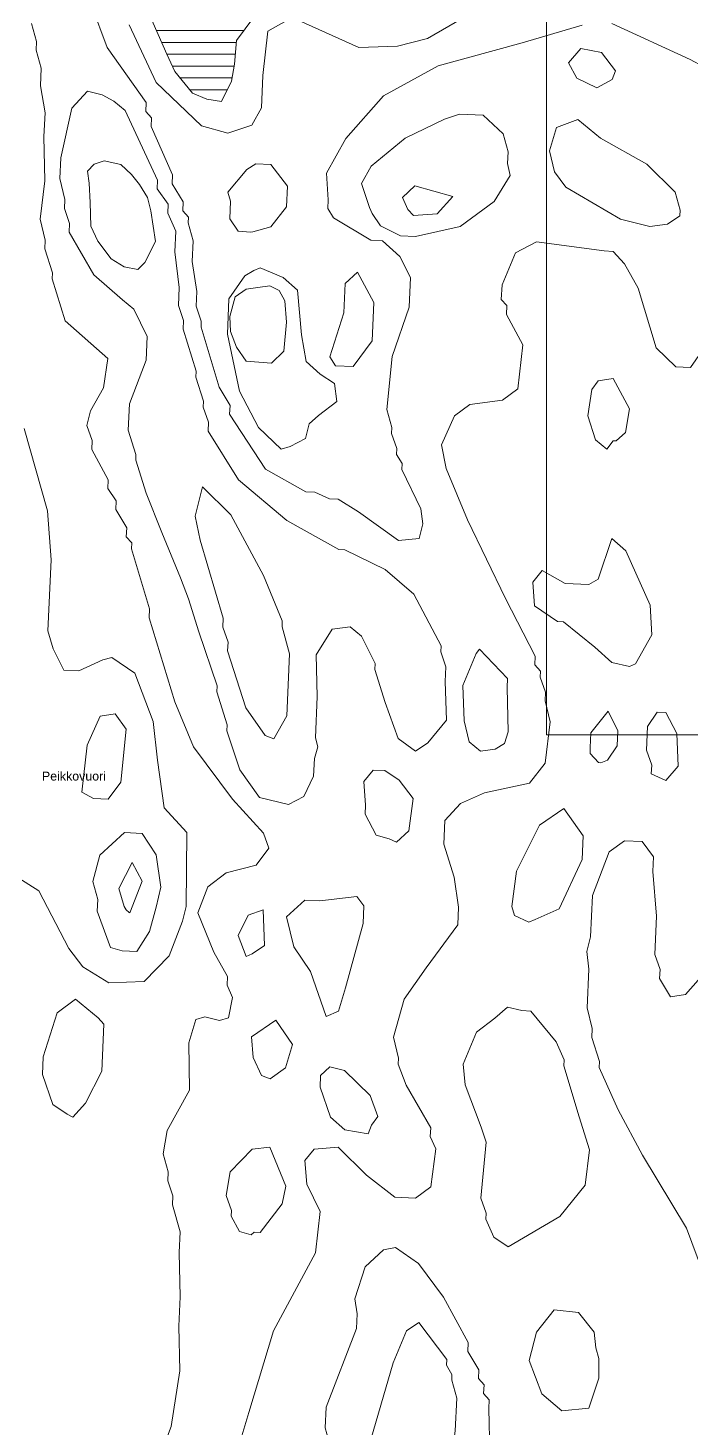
# Model space of a CAD drawing. Header units: millimetres. Extents: x 396621004 to 402046651, y 6785344214 to 6789799943.
# Drawn here: x 399931102 to 400155610, y 6787032820 to 6787506448 of the extents above; entities that cross this region are included whole.
import ezdxf
from ezdxf.xclip import XClip

# ---------------------------------------------------------------- set-up
doc = ezdxf.new("R2010")
doc.units = ezdxf.units.MM
doc.header["$MEASUREMENT"] = 0
doc.header["$XCLIPFRAME"] = 0
doc.layers.add('00 Tuodut piirustukset', color=7, linetype='Continuous')
for name, color, linetype, lineweight in [('02 Korkeuskayrat_Kynä_nro__2', 8, 'Continuous', 15), ('02 Nimistö_Kynä_nro__41', 7, 'Continuous', 35), ('02 Suot_Kynä_nro__101', 252, 'Continuous', 15), ('Scan 29 May 22 · 06·09·46_5_0_Kynä_nro__1', 7, 'Continuous', 13)]:
    doc.layers.add(name, color=color, linetype=linetype, lineweight=lineweight)
doc.layers.add('02 Maaston rajat_Kynä_nro__82', color=7, linetype='Continuous', lineweight=20, true_color=0xaaaaaa)
doc.layers.add('02 Suot_Kynä_nro__102', color=7, linetype='Continuous', lineweight=15, true_color=0xcccccc)
doc.styles.add('LUOTU_TYYLI_5', font='')
doc.styles.get('LUOTU_TYYLI_5').set_extended_font_data('Arial')
picture_1 = doc.add_image_def('image2.tif', size_in_pixel=(4800, 4607))

# ---------------------------------------------------------------- blocks, each defined once
blk = doc.blocks.new('Piirustus_1_5', base_point=(400309650.450983, 6787462327.16161))
at = {"layer": 'Scan 29 May 22 · 06·09·46_5_0_Kynä_nro__1', "color": 7, "lineweight": 13}
image = blk.add_image(picture_1, insert=(400106450.4509832, 6787267311.606054), size_in_units=(406400.0000000233, 390031.11111111107), dxfattribs=at)
image.set_boundary_path([(-0.5, -0.5), (4799.5, 4606.5)])

msp = doc.modelspace()

# ---------------------------------------------------------------- hatches: boundary and pattern name
at = {"layer": '02 Suot_Kynä_nro__102', "linetype": 'Continuous', "lineweight": 15, "true_color": 0xcccccc}
h = msp.add_hatch(dxfattribs=at)
h.set_pattern_fill('KAJO___suo', color=254, style=0, pattern_type=2)
h.set_pattern_definition([(0, (1245072124.559879, 6788065563.660879), (0, 4000), [])])
h.paths.add_polyline_path([(399965575.3086034, 6787532544.166059), (399967344.2502383, 6787522931.967003), (399969989.2391587, 6787515790.333157), (399978084.2530203, 6787497586.168452), (399980788.2066623, 6787491694.820645), (399986676.2552469, 6787484383.147899), (399991587.1741657, 6787482382.690239), (399996557.057806, 6787481622.516328), (399999909.623381, 6787488474.083814), (400000945.7177671, 6787494185.390432), (400001594.3296996, 6787502167.216495), (400007507.6488785, 6787510129.037979), (400011348.779286, 6787516700.541393), (400016301.815863, 6787520711.459002), (400024725.3474572, 6787525862.637475), (400024068.3119928, 6787526022.674087), (400020690.4758235, 6787526362.751889), (400016040.6863831, 6787527192.941819), (400011365.6263484, 6787527633.042503), (400008147.83728, 6787528043.136323), (400006918.0016674, 6787528133.156919), (400005907.1778755, 6787528993.353713), (400006454.7074295, 6787530023.589408), (400007507.6488785, 6787530643.73128), (400008661.6727074, 6787531633.957824), (400009217.6257924, 6787532744.211824), (400009066.0022234, 6787533844.463538), (400008535.3197327, 6787534884.701521), (400008619.5550488, 6787535964.948657), (400008543.7432647, 6787537055.198081), (400008627.9785807, 6787538045.424623), (400008088.8725582, 6787539095.664895), (400007634.0018528, 6787540215.921184), (400007490.8018156, 6787541306.170609), (400007280.2135253, 6787542556.456646), (400007591.8841946, 6787543616.699205), (400008594.2844546, 6787543616.699205), (400009840.9671302, 6787543666.710648), (400011053.95568, 6787544426.884558), (400011222.4263119, 6787545497.129404), (400011382.4734122, 6787547647.62139), (400011306.6616279, 6787548657.852509), (400010245.2966466, 6787548817.889121), (400009234.4728557, 6787548817.889121), (400008206.8020005, 6787548437.802165), (400007069.6252358, 6787547747.644273), (400005924.0249393, 6787546987.470363), (400004837.3893632, 6787546917.454345), (400003767.6008509, 6787547007.474939), (400002630.4240857, 6787547327.548164), (400001518.5179154, 6787547877.674022), (399999446.3291427, 6787548117.72894), (399998149.1052777, 6787548377.788436), (399996995.0814496, 6787549388.019554), (399996076.9165053, 6787550468.266689), (399995470.4222308, 6787551598.525269), (399994855.5044241, 6787552648.765539), (399994628.0690708, 6787553668.998946), (399994181.6218967, 6787555869.502372), (399993802.562975, 6787557989.987492), (399993297.1510792, 6787560340.525241), (399993145.5275106, 6787561360.758648), (399992766.4685894, 6787562471.01265), (399991780.9153923, 6787563711.296399), (399990938.5622332, 6787564781.541246), (399990264.679706, 6787566071.836435), (399990113.0561365, 6787567082.067555), (399991149.1505226, 6787567472.156799), (399992277.9037569, 6787568072.294097), (399993297.1510792, 6787568222.328422), (399995613.622268, 6787568202.323844), (399996624.4460593, 6787568272.339863), (399997694.2345717, 6787569122.534368), (399998005.9052401, 6787570172.774638), (399998797.7172107, 6787572433.291796), (399999816.964533, 6787574513.767762), (400000600.3529711, 6787576624.250592), (400001088.9178038, 6787578974.788342), (400001248.9649045, 6787580045.033191), (400001257.388436, 6787581045.262021), (400000642.4706292, 6787582175.520598), (399999572.6821169, 6787582335.557211), (399998528.1641994, 6787581805.435931), (399997441.5286242, 6787581735.419912), (399996413.857769, 6787582435.580094), (399995807.3634945, 6787583565.838672), (399995268.2574724, 6787584606.076654), (399994249.0101496, 6787585386.255142), (399993255.033421, 6787585466.273449), (399992202.0919726, 6787584846.131574), (399992117.856656, 6787583775.886726), (399992496.9155781, 6787582735.648744), (399992951.7862841, 6787581625.394742), (399992867.5509684, 6787580545.147606), (399992539.0332361, 6787579334.870722), (399991519.7859129, 6787579104.81809), (399990399.4562106, 6787578654.715117), (399989262.2794455, 6787577974.559511), (399988099.8320856, 6787576904.314665), (399987080.5847633, 6787576754.28034), (399985934.9844663, 6787576914.316953), (399984932.5842068, 6787577924.548072), (399984477.7135009, 6787578964.786055), (399983340.5367353, 6787581215.30092), (399982371.8306019, 6787583685.866131), (399981916.9598955, 6787584806.122421), (399981470.5127209, 6787585996.394729), (399980720.818409, 6787588296.921038), (399980434.4183348, 6787590557.438192), (399980072.2064769, 6787591827.728806), (399980013.241755, 6787592987.994249), (399980114.3241349, 6787595298.522846), (399980316.4888926, 6787597909.120092), (399980417.5712725, 6787599219.41986), (399980594.4654357, 6787600439.699032), (399981462.0891895, 6787602690.2139), (399982144.3952491, 6787605420.838605), (399982607.6894861, 6787606461.076588), (399983231.0308248, 6787607501.314571), (399984300.8193371, 6787608341.506788), (399984966.2783329, 6787609911.866052), (399988815.832271, 6787610692.044539), (399992016.7742774, 6787612142.376343), (399993044.4451312, 6787612452.447279), (399994274.2807443, 6787613282.637208), (399995057.669183, 6787614372.886633), (399995141.9044987, 6787615453.133769), (399995217.716283, 6787616453.362598), (399996001.1047211, 6787617623.630328), (399997011.928512, 6787618703.877466), (399998165.952341, 6787619544.069684), (399999100.9643481, 6787620624.316819), (399999261.011448, 6787621694.561667), (399999345.2467637, 6787622844.824822), (399999522.1409273, 6787625005.319095), (399999218.8937904, 6787626105.570807), (399998755.599552, 6787627145.80879), (399996683.4107803, 6787629236.287045), (399995992.6811897, 6787630296.529605), (399995074.5162454, 6787631456.795048), (399992901.2450945, 6787633247.204653), (399991890.4213028, 6787634177.417465), (399991283.9270288, 6787635307.676042), (399990062.5149471, 6787637488.174891), (399988933.7617137, 6787639818.708065), (399988251.4556541, 6787641028.984948), (399987796.5849487, 6787642069.222931), (399986718.3729044, 6787643079.454051), (399985791.7844292, 6787644159.701187), (399985033.6665853, 6787645299.962053), (399984048.1133891, 6787647540.474632), (399983441.6191148, 6787648590.714904), (399982910.9366236, 6787649710.971193), (399982220.2070334, 6787650771.213753), (399980619.73603, 6787654071.968891), (399980333.3359563, 6787655322.25493), (399979499.4063282, 6787656552.536389), (399978294.8413107, 6787657882.840734), (399977191.3586718, 6787658663.019221), (399976509.0526125, 6787659803.280087), (399976205.8054746, 6787660823.513494), (399976129.9936904, 6787661833.74461), (399976450.0878912, 6787662974.005478), (399977081.8527604, 6787664084.259479), (399978176.9118683, 6787664304.309821), (399979255.1239121, 6787664224.291515), (399980249.1006397, 6787664144.273209), (399981276.7714944, 6787664444.341858), (399982397.1011962, 6787664904.44712), (399982708.7718661, 6787665954.687391), (399982793.0071813, 6787666954.916221), (399982489.7600442, 6787668065.170221), (399982489.7600442, 6787670075.63017), (399974984.3933944, 6787680588.035172), (399977275.5939875, 6787692640.792571), (399979979.5476289, 6787697021.794847), (399987131.1259528, 6787700202.522526), (399996262.2342005, 6787702783.112907), (400004871.0834894, 6787704893.595738), (400021195.887719, 6787708314.378337), (400028844.4544065, 6787704703.55226), (400036897.3506105, 6787700542.600328), (400044613.3055508, 6787694641.250232), (400048892.4596, 6787690170.227363), (400052548.2723124, 6787683218.636993), (400057930.909001, 6787675686.913905), (400061797.3100023, 6787667975.149628), (400063911.6164327, 6787661873.753765), (400044967.0938772, 6787656252.467741), (400044882.8585615, 6787654672.10619), (400045026.0585991, 6787653501.838458), (400045085.0233201, 6787651331.341898), (400045068.1762567, 6787650101.060435), (400044882.8585615, 6787647720.515821), (400044798.623246, 6787646640.268685), (400044621.7290822, 6787645419.989511), (400044208.9760343, 6787643059.449474), (400043888.8818336, 6787641929.190897), (400043080.2228006, 6787639518.639416), (400042920.1757002, 6787638448.394568), (400042819.0933207, 6787637218.113108), (400043273.9640276, 6787636097.856818), (400043425.5875962, 6787635007.607393), (400043248.6934325, 6787633787.328221), (400042389.49321, 6787632697.078796), (400041252.3164444, 6787631936.904885), (400039188.5512044, 6787631246.746993), (400038118.7626917, 6787630476.570794), (400037655.4684539, 6787629436.332811), (400037411.1860378, 6787628296.071945), (400037234.2918745, 6787626065.561655), (400037141.6330265, 6787624835.280193), (400036973.1623951, 6787622684.788209), (400036880.5035472, 6787621534.525055), (400037107.9388999, 6787620514.291647), (400037798.6684909, 6787619454.049088), (400038834.7628776, 6787618833.907214), (400039862.4337318, 6787618203.763051), (400041041.728155, 6787617423.584564), (400042128.3637305, 6787616483.369464), (400043038.1051425, 6787615333.10631), (400043265.5404958, 6787614312.872903), (400043501.3993803, 6787613282.637208), (400043787.7994546, 6787612032.351171), (400044091.046592, 6787611002.115477), (400044301.6348814, 6787607741.369489), (400044436.4113871, 6787605490.854624), (400044478.5290451, 6787603090.305431), (400044773.3526506, 6787601980.051431), (400045160.8351042, 6787600949.815736), (400046971.8943967, 6787598409.234508), (400047730.0122405, 6787597268.973641), (400049018.8125746, 6787594998.454198), (400049633.7303805, 6787593948.213926), (400049852.7422019, 6787592847.962214), (400049911.7069237, 6787591607.678464), (400050139.1422765, 6787590587.445058), (400051141.5425364, 6787589507.197922), (400052236.601643, 6787588727.019433), (400053272.6960292, 6787588106.87756), (400055504.9319023, 6787586076.413035), (400056574.7204142, 6787584906.145304), (400057257.0264738, 6787583775.886726), (400057644.5089264, 6787582735.648744), (400058175.1914176, 6787581615.392453), (400058857.4974762, 6787580555.149894), (400060862.2979957, 6787578464.671639), (400061780.4629395, 6787577394.426791), (400063018.7220837, 6787576364.191097), (400064130.6282541, 6787575814.06524), (400066506.0641633, 6787574543.774626), (400067668.5115236, 6787573603.559526), (400068755.1470997, 6787572753.365021), (400070970.5359081, 6787571343.042371), (400072309.8774322, 6787570692.893631), (400074609.5015576, 6787569512.623611), (400075780.3724484, 6787568642.42453), (400076799.6197717, 6787567872.248331), (400078071.5730425, 6787567302.117898), (400079351.9498442, 6787566892.024077), (400080472.279547, 6787566421.916528), (400081617.8798436, 6787565251.648796), (400081921.126981, 6787564221.4131), (400081996.9387653, 6787563211.181983), (400081887.4328549, 6787559820.40625), (400081786.3504754, 6787558510.106483), (400081533.6445274, 6787557299.829599), (400081440.9856803, 6787554139.106496), (400081407.2915536, 6787550738.328474), (400081230.39739, 6787547507.589354), (400081457.8327432, 6787546487.355947), (400081828.468133, 6787545297.08364), (400082510.7741926, 6787544086.806756), (400083942.7745633, 6787541656.250699), (400084692.4688753, 6787540435.971527), (400085383.1984664, 6787539375.728968), (400086461.4105096, 6787538285.479543), (400087615.4343381, 6787537275.248424), (400088154.5403607, 6787536225.008153), (400088373.552182, 6787535044.738133), (400088365.1286501, 6787533964.490997), (400087960.7991341, 6787532834.232419), (400087025.7871265, 6787530673.738147), (400086554.0693576, 6787529623.497875), (400085610.6338186, 6787528463.232433), (400084540.8453064, 6787527623.040215), (400082283.3388394, 6787525402.532213), (400082064.3270181, 6787525232.493312), (400089670.7760475, 6787525772.61688), (400094750.1655991, 6787527272.960125), (400101320.5202425, 6787528443.227856), (400108640.5691972, 6787529573.486434), (400115598.4062941, 6787533484.381159), (400124577.8909738, 6787537785.365128), (400131754.7398915, 6787541186.143149), (400133995.399296, 6787545827.20492), (400131266.1750588, 6787551228.440601), (400127366.0799314, 6787553428.944027), (400120703.0664401, 6787555269.365074), (400114966.6414249, 6787555809.488643), (400107393.8865217, 6787559450.321583), (400102314.4969705, 6787562961.124776), (400098330.1665258, 6787568422.374187), (400094809.1303196, 6787573113.447399), (400090159.3408802, 6787580115.049208), (400084128.0922585, 6787584676.092672), (400078240.0436739, 6787586976.618981), (400071669.6890306, 6787590817.497689), (400064391.7577335, 6787595438.554883), (400057695.0501164, 6787601539.950745), (400054072.9315311, 6787609241.712734), (400052405.0722753, 6787620844.367162), (400053003.1430188, 6787637598.200063), (400053146.3430558, 6787645359.975782), (400061367.7098917, 6787654462.058135), (400066573.4524165, 6787658462.973454), (400073632.371892, 6787659353.177114), (400082814.0213301, 6787667665.07869), (400081280.9385794, 6787677007.215961), (400078737.0320383, 6787686159.309754), (400078863.3850121, 6787693661.025979), (400079394.0675029, 6787699152.282255), (400081457.8327432, 6787705303.689559), (400085568.5161611, 6787712365.305099), (400089055.8582407, 6787721957.499578), (400094716.4714725, 6787729939.32564), (400097016.0955975, 6787735840.675735), (400096578.0719548, 6787746883.202018), (400092290.4943728, 6787751354.224886), (400086309.7869416, 6787751914.353032), (400078408.5143062, 6787754064.845016), (400070187.14747, 6787755465.165379), (400050391.8482244, 6787744732.710033), (400040174.1044002, 6787738581.30273), (400001653.2944211, 6787724288.03275), (400000010.7057595, 6787723767.913759), (399992185.2449088, 6787727348.73297), (399985715.9726449, 6787728178.922898), (399977848.3941362, 6787731079.586506), (399970789.4746598, 6787734950.472077), (399965347.8732502, 6787741231.909129), (399959341.8952239, 6787746303.069297), (399954313.0468616, 6787750814.101319), (399943219.2557522, 6787749363.769516), (399942216.8554927, 6787739401.490371), (399941964.1495447, 6787734400.346221), (399945897.9387994, 6787727938.867979), (399950252.9046338, 6787719947.039629), (399954144.5762303, 6787712745.392053), (399955298.6000588, 6787705913.829145), (399957884.6242579, 6787697521.909263), (399961397.2369323, 6787687819.689612), (399963376.7668575, 6787677457.318934), (399967226.3207954, 6787664484.35101), (399968439.3093449, 6787658663.019221), (399970343.0274853, 6787646790.30301), (399971101.1453291, 6787636978.058188), (399973164.9105691, 6787628356.085674), (399973670.3224649, 6787618563.84543), (399973838.7930973, 6787613672.726452), (399973923.0284134, 6787606591.106337), (399973981.9931344, 6787595518.573189), (399973981.9931344, 6787589267.143003), (399973333.3812019, 6787581345.330669), (399972440.4868528, 6787574293.717419), (399969525.9449204, 6787566481.930258), (399966266.0381936, 6787557259.820445), (399964623.449533, 6787552508.733503), (399964716.108381, 6787548527.822761), (399965095.1673027, 6787537825.374281)])

# ---------------------------------------------------------------- linework, layer by layer
at = {"layer": '02 Korkeuskayrat_Kynä_nro__2', "color": 8, "linetype": 'Continuous', "lineweight": 15, "flags": 128}
for points in [[(400118437.1364412, 6787507458.427005), (400098136.4252998, 6787501387.038007), (400069749.1238278, 6787493675.273729), (400051267.8955097, 6787483512.948817), (400038590.4804605, 6787469079.646801), (400032045.3964125, 6787457366.967204), (400032626.6200926, 6787448324.898581), (400032491.843587, 6787445334.214379), (400034353.4440689, 6787442243.507296), (400047022.4355867, 6787434651.770475), (400051015.1895617, 6787434471.729286), (400056776.8851726, 6787429200.523354), (400060457.9684793, 6787422018.880355), (400059994.6742419, 6787412036.596632), (400054224.5550996, 6787395282.763731), (400052396.6487439, 6787377338.658524), (400054115.0491892, 6787371257.267238), (400054022.3903416, 6787369256.809578), (400055791.3319759, 6787364175.647121), (400055707.0966603, 6787362175.189461), (400057560.2736112, 6787359084.482377), (400057476.038295, 6787357084.024717), (400063869.4987751, 6787343780.981279), (400064636.0401499, 6787338739.827977), (400063414.6280687, 6787333788.695269), (400056372.5556561, 6787333108.539663), (400042802.2462584, 6787342740.743297), (400035987.6091981, 6787347061.731842), (400032988.8319505, 6787347201.763878), (400028086.3365626, 6787349422.271881), (400025087.5593151, 6787349562.303917), (400011424.5910703, 6787357194.049889), (399999261.011448, 6787375778.301549), (399999404.2114855, 6787378778.988038), (399995681.0105208, 6787384950.399919), (399989607.6442416, 6787405255.045166), (399989700.3030887, 6787407255.502824), (399987931.3614542, 6787412336.665281), (399988158.7968071, 6787417337.809431), (399986617.290525, 6787427420.116035), (399986937.3847263, 6787434411.715557), (399985218.9842805, 6787440493.106843), (399985311.6431285, 6787442493.564503), (399983399.5014561, 6787444584.042757), (399983542.7014933, 6787447584.729247), (399979819.5005289, 6787453756.141128), (399979954.2770346, 6787456756.827618), (399972701.6163322, 6787473110.568986), (399972836.3928378, 6787476101.253188), (399970932.6746969, 6787478191.731442), (399971067.451203, 6787481192.417932), (399957909.8948522, 6787499816.678744), (399952552.5287592, 6787514079.941859)], [(400080564.9383941, 6787511199.282828), (400066169.1229001, 6787502857.374388), (400056044.0379239, 6787500316.793159), (400043004.4110159, 6787499906.69934), (400020446.1934071, 6787509958.99908), (400012224.8265717, 6787505327.939597), (400010531.6967212, 6787490394.523167), (400010026.2848253, 6787479402.008327), (400006757.9545665, 6787473540.667382), (399998629.2465788, 6787470910.06556), (399989725.5736839, 6787473320.617041), (399974386.3226503, 6787488043.985416), (399965263.6379341, 6787507488.43387)], [(399932251.8176168, 6787507998.550573), (399933978.6415941, 6787501917.159286), (399933835.4415566, 6787498916.472796), (399935562.2655337, 6787492835.081511), (399935284.2889905, 6787486833.708532), (399936867.9129306, 6787477751.630756), (399936505.7010719, 6787469759.802406), (399936817.3717412, 6787454736.36538), (399935216.9007378, 6787441793.404322), (399936893.1835254, 6787434701.781918), (399936758.4070202, 6787431711.097717), (399939386.5488775, 6787423579.237329), (399939293.8900294, 6787421578.77967), (399943648.8558638, 6787407365.527996), (399958086.7890164, 6787394692.628722), (399956629.5180504, 6787384740.351865), (399952266.1286846, 6787376938.566991), (399951036.2930719, 6787371987.434283), (399952805.2347068, 6787366896.269539), (399952670.4582015, 6787363905.585338), (399958204.7184582, 6787353633.235255), (399958061.5184212, 6787350642.551053), (399960874.9779735, 6787346501.603697), (399960740.2014679, 6787343510.919495), (399964463.402433, 6787337329.505327), (399964320.202396, 6787334328.818838), (399966232.3440679, 6787332248.342872), (399966139.6852199, 6787330247.885211), (399972213.0514996, 6787309943.239964), (399972078.2749934, 6787306942.553475), (399980779.7831309, 6787278516.050129), (399987089.0082947, 6787263212.549031), (400000297.1058341, 6787245578.51476), (400010775.9791373, 6787234085.885505), (400012544.9207716, 6787229004.723049), (400008274.1902534, 6787223193.393548), (399998149.1052777, 6787220652.81232), (399991924.1154294, 6787215931.732243), (399988512.5851336, 6787207079.707098), (399993912.0688859, 6787193816.672812), (399998536.5877312, 6787185594.791831), (399998401.8112255, 6787182604.10763), (400000212.8705184, 6787178513.171716), (399998898.7995892, 6787171561.581347), (399995849.4811522, 6787170701.384554), (399990904.8681071, 6787171931.666016), (399987863.9732015, 6787171071.469221), (399985496.9608237, 6787163169.661465), (399985758.0903031, 6787147135.993322), (399978126.3706784, 6787133472.867505), (399976761.7585601, 6787125531.050596), (399978480.1590059, 6787119439.657022), (399978345.3824997, 6787116448.97282), (399980114.3241349, 6787111357.808076), (399979979.5476289, 6787108357.121587), (399982557.1482971, 6787099235.034657), (399982237.0540963, 6787092243.435137), (399982548.7247652, 6787077209.995824), (399982093.8540592, 6787067217.709813), (399982405.5247285, 6787052184.270499), (399979533.1004543, 6787033299.950191), (399976121.570159, 6787024437.922758)], [(400173510.1860033, 6787485913.498008), (400154944.7223705, 6787495775.754272), (400128477.9861017, 6787507998.550573)], [(400160529.5238167, 6787399403.706511), (400155163.7341913, 6787391641.93079), (400150168.5799563, 6787391871.983421), (400143455.0252759, 6787398193.429626), (400137381.6589967, 6787418488.072585), (400132748.7166196, 6787426709.953567), (400128941.2803386, 6787430890.910074), (400125942.5030917, 6787431030.942112), (400103055.7677506, 6787434081.640043), (400095878.9188324, 6787430410.800238), (400091380.7529614, 6787419598.326587), (400091144.8940762, 6787414607.184726), (400093057.0357486, 6787412516.70647), (400092913.8357111, 6787409516.019981), (400098456.5195001, 6787399253.672186), (400096763.38965, 6787384320.255756), (400091591.3412508, 6787380549.393066), (400080505.9736732, 6787379059.052111), (400075325.501743, 6787375288.189422), (400070869.4535296, 6787365485.946889), (400072503.6186588, 6787357394.095655), (400079714.1617031, 6787340050.127745), (400092509.5061946, 6787313434.038581), (400102626.1676394, 6787293939.578687), (400102491.3911333, 6787290948.894485), (400104395.1092741, 6787288858.41623), (400104302.4504261, 6787286857.95857), (400106071.3920614, 6787281776.796114), (400105936.6155553, 6787278776.109625), (400107612.8983425, 6787271694.48951), (400105970.3096819, 6787257751.299621), (400100655.0612466, 6787250989.75273), (400085484.2808454, 6787247678.995303), (400077313.4551986, 6787244048.164649), (400072040.3244209, 6787238286.846591), (400071669.6890306, 6787230295.018239), (400075165.4546427, 6787219122.46221), (400076706.9609237, 6787209040.155604), (400076428.9843819, 6787203038.782625), (400065747.9463203, 6787188515.460015), (400058251.0032018, 6787177853.020688), (400054662.5787427, 6787165000.080224), (400056338.8615299, 6787157918.460108), (400056246.2026819, 6787155918.002449), (400058916.4621972, 6787148786.370891), (400067272.6055391, 6787134383.075741), (400067129.405502, 6787131392.391539), (400068948.8883263, 6787127301.455625), (400067348.4173234, 6787114358.494564), (400062167.9453926, 6787110597.634165), (400055176.41417, 6787110917.707391), (400045506.1998998, 6787118369.412174), (400035928.6444771, 6787127811.572328), (400027892.5953366, 6787127181.428164), (400024716.9239253, 6787123320.544882), (400025348.6887945, 6787115288.707378), (400029931.0899822, 6787106066.597566), (400028288.5013216, 6787092123.407678), (400014061.1564585, 6787065747.373432), (400005780.8249022, 6787038101.048574), (400003413.812524, 6787030199.240818)], [(399929808.9934548, 6787370977.203165), (399937684.9954954, 6787343110.827965), (399938881.1369815, 6787326577.045404), (399937836.619064, 6787302511.539759), (399939555.0195088, 6787296430.148473), (399943227.6792841, 6787289248.505474), (399948231.257051, 6787289018.452844), (399956402.0826977, 6787292649.283494), (399959442.9776028, 6787293509.480289), (399967209.4737326, 6787288148.253761), (399973468.157707, 6787271844.523832), (399974866.4639515, 6787258761.530739), (399977132.3939499, 6787242637.842), (399984755.6900431, 6787234285.931272), (399984612.4900055, 6787209260.205947), (399983382.6543933, 6787204309.073238), (399978833.9473324, 6787192506.373046), (399970427.2628019, 6787183884.400531), (399958398.4596848, 6787183434.297559), (399949629.563296, 6787188845.535528), (399944912.3856032, 6787195066.958851), (399934795.7241589, 6787214551.416457), (399927989.51063, 6787218872.405003)], [(400160925.4298022, 6787081030.869954), (400153807.5456053, 6787100375.295523), (400138923.1652783, 6787125090.94991), (400130617.5631263, 6787140484.471602), (400124266.2203044, 6787154797.746159), (400124358.8791519, 6787156788.20153), (400121730.7372948, 6787164920.061917), (400121865.5138004, 6787167920.748406), (400120189.2310127, 6787175002.368523), (400120787.3017561, 6787187995.341023), (400120062.8780385, 6787194026.720867), (400121292.7136517, 6787198977.853576), (400121932.9020532, 6787212971.054906), (400127618.7858789, 6787227724.430146), (400132799.257809, 6787231485.290547), (400138788.3887731, 6787231215.228762), (400142553.707395, 6787226034.043425), (400142326.2720418, 6787221042.901563), (400143640.3429711, 6787205959.450807), (400143042.272228, 6787192976.480597), (400144811.2138624, 6787187885.315852), (400144676.4373572, 6787184894.63165), (400148391.21479, 6787178713.217482), (400153436.910215, 6787179483.393681), (400157657.0995438, 6787184294.494353)], [(400033300.50262, 6787026818.467373), (400031573.6786427, 6787032909.860947), (400031893.772844, 6787039901.460468), (400042128.3637305, 6787066457.535902), (400042355.7990838, 6787071458.680051), (400041580.8341767, 6787076499.833354), (400045085.0233201, 6787087352.316158), (400051352.1308264, 6787093073.625066), (400055395.4259914, 6787093883.810417), (400063161.9221212, 6787088522.583889), (400071644.4184363, 6787077119.975228), (400079950.0205883, 6787061726.453537), (400079815.2440826, 6787058725.767047), (400083530.021515, 6787052544.352879), (400083395.2450098, 6787049553.668676), (400085298.9631503, 6787047463.190422), (400085164.1866446, 6787044462.503932), (400087067.9047846, 6787042372.025678), (400086933.1282794, 6787039381.341476), (400087244.7989483, 6787024347.902164)]]:
    msp.add_lwpolyline(points, dxfattribs=at)
for points in [[(400129741.5158406, 6787491924.873276), (400128604.3390751, 6787488974.198227), (400123465.9848034, 6787486203.564368), (400116617.6536169, 6787489524.324084), (400113846.3117222, 6787494655.497982), (400118074.9245824, 6787499466.598654), (400125015.9146163, 6787498146.296598)], [(400062108.9806718, 6787261762.217228), (400056296.7438718, 6787266033.194332), (400051849.1191903, 6787278255.990633), (400048361.7771102, 6787289428.546663), (400048454.4359573, 6787291429.004323), (400043872.0347706, 6787300651.114135), (400040005.6337688, 6787303831.841814), (400033965.9616158, 6787303101.674767), (400028558.0543324, 6787294339.670218), (400028920.2661912, 6787280306.459735), (400028280.0777897, 6787266323.260693), (400029139.2780125, 6787263282.565049), (400027951.5600579, 6787259331.661172), (400027682.0070462, 6787253340.290481), (400024363.1355988, 6787246478.720708), (400019224.7813258, 6787243708.086849), (400009327.1317028, 6787246168.64977), (400002748.3535277, 6787255480.780176), (399998351.2700361, 6787268693.80302), (399998443.9288837, 6787270694.260679), (399994948.1632721, 6787281866.81671), (399995040.8221192, 6787283867.274367), (399988874.7969929, 6787302171.461956), (399985387.4549128, 6787313344.017985), (399982708.7718661, 6787320475.649544), (399976399.5467017, 6787335779.150641), (399971008.4864812, 6787349042.184925), (399967512.7208697, 6787360214.740954), (399967605.3797176, 6787362215.198615), (399964977.2378604, 6787370347.059002), (399965389.9909083, 6787379339.116181), (399971075.8747339, 6787394092.491425), (399971438.0865928, 6787402084.319775), (399966855.6854051, 6787411306.429587), (399962997.7079352, 6787414487.157266), (399953378.0348555, 6787422939.090878), (399945030.3150455, 6787437332.38374), (399945165.0915512, 6787440333.07023), (399943396.1499163, 6787445424.234975), (399943530.9264215, 6787448414.919176), (399941854.6436343, 6787455496.539291), (399942174.737835, 6787462498.141101), (399945956.9035207, 6787479341.994596), (399951221.610767, 6787485103.312655), (399956174.647344, 6787483873.031196), (399960074.7424725, 6787481692.532345), (399963932.7199425, 6787478511.804667), (399974866.4639515, 6787454986.422588), (399974731.6874464, 6787451985.736097), (399978497.0060682, 6787446814.553048), (399978362.2295635, 6787443813.866558), (399981083.0302683, 6787437682.463831), (399980762.9360671, 6787430690.86431), (399982211.7835015, 6787418608.100045), (399981933.8069593, 6787412616.729354), (399983702.748594, 6787407525.56461), (399983567.9720885, 6787404534.880407), (399987914.5143905, 6787390311.626447), (399987830.2790753, 6787388321.171076), (399990458.4209325, 6787380189.310688), (399990365.7620845, 6787378188.853028), (399992134.7037197, 6787373097.688283), (399991991.5036823, 6787370107.004084), (400002251.365164, 6787353613.230678), (400018635.1341141, 6787339850.081978), (400036206.6210194, 6787330027.834868), (400038202.9980079, 6787329937.814275), (400051916.5074432, 6787323306.297132), (400061536.180523, 6787314854.36352), (400070751.5240873, 6787297410.372726), (400070658.8652393, 6787295409.915066), (400072427.8068745, 6787290328.75261), (400072200.3715217, 6787285327.60846), (400072596.2775059, 6787272294.626807), (400066236.511153, 6787264582.862529)], [(400046525.4472221, 6787445684.29447), (400047435.188635, 6787443643.827657), (400050248.6481874, 6787439512.88259), (400057096.9793729, 6787436192.122874), (400062092.133608, 6787435962.070244), (400077262.9140091, 6787439272.827669), (400088668.375788, 6787447754.768147), (400094076.2830709, 6787456516.772698), (400093259.2005061, 6787460557.697171), (400093444.5182012, 6787464558.612491), (400091717.694225, 6787470640.003776), (400085004.1395446, 6787476961.449982), (400077010.2080612, 6787477321.53236), (400071922.3949785, 6787475561.129619), (400058613.2150598, 6787469159.665109), (400047165.6356237, 6787459677.4958), (400043897.3053654, 6787453816.154858)], [(400151609.0038588, 6787444864.10683), (400149882.1798822, 6787450955.500404), (400140304.62446, 6787460407.662847), (400124687.3968842, 6787469129.658243), (400116971.4419444, 6787475491.113601), (400109836.7106833, 6787472810.500338), (400107478.1218379, 6787464918.694869), (400109154.4046251, 6787457827.072464), (400112919.7232469, 6787452655.889415), (400131443.0692226, 6787441793.404322), (400141340.7188461, 6787439332.841399), (400147380.3909987, 6787440053.006158), (400151516.3450112, 6787442873.651459)], [(399952097.6580523, 6787447444.697211), (399951752.2932572, 6787453966.189182), (399951171.0695776, 6787457997.111365), (399953521.2348925, 6787460397.660558), (399956823.259277, 6787461517.916847), (399962525.9901664, 6787460267.630811), (399966131.2616888, 6787456866.852789), (399968742.5564823, 6787453506.08392), (399971556.0160347, 6787449125.081645), (399972617.381016, 6787444584.042757), (399974175.7343609, 6787434251.678945), (399970629.4275594, 6787427150.054253), (399968270.8387135, 6787424739.502772), (399963562.0845526, 6787425689.72016), (399959173.4245915, 6787428380.335713), (399954675.2587205, 6787434321.694963), (399952384.0581264, 6787439422.861995)], [(400006446.2838981, 6787437402.399758), (400002108.165127, 6787437712.470695), (399999294.7055746, 6787441853.418052), (399999572.6821169, 6787447844.788743), (399998705.0583626, 6787450885.484385), (400005073.2482483, 6787458607.250953), (400008156.2608114, 6787460467.676576), (400013151.415047, 6787460237.623945), (400018828.8753412, 6787452965.960352), (400018508.7811409, 6787445974.36083), (400013193.5327051, 6787439212.813939), (400007103.3193625, 6787437492.420354)], [(400057678.2030531, 6787449145.086222), (400061873.1217866, 6787452995.967216), (400074727.431, 6787449395.14343), (400069454.3002218, 6787443633.825369), (400061418.2510811, 6787443003.681206), (400059514.5329406, 6787445094.15946)], [(400009554.5670564, 6787425359.644647), (400017405.2985015, 6787421998.875778), (400022215.1350423, 6787417767.907827), (400023529.2059702, 6787402694.459361), (400025112.8299099, 6787393612.381585), (400029922.6664507, 6787389391.415923), (400034783.0441806, 6787386160.676802), (400035507.4678974, 6787380119.29467), (400029282.4780496, 6787375398.214593), (400026148.9242965, 6787372537.56014), (400024919.0886837, 6787367596.42972), (400019780.7344112, 6787364825.795861), (400016739.8395057, 6787363965.599067), (400009074.4257553, 6787371327.283256), (400002630.4240857, 6787383630.097863), (399998502.893605, 6787402844.493686), (399999058.8466899, 6787414827.235066), (400004416.2127835, 6787422599.013076), (400007507.6488785, 6787424459.4387)], [(400042515.8461833, 6787423849.299114), (400048050.1064414, 6787413586.951319), (400047460.4592297, 6787400593.978818), (400041050.1516864, 6787391881.985708), (400035052.597191, 6787392152.047494), (400033199.4202405, 6787395242.754579), (400037882.9038066, 6787410046.141261), (400038337.774513, 6787420038.427272)], [(400129000.2450606, 6787366816.251233), (400130002.6453201, 6787366766.239791), (400133136.1990732, 6787369626.894244), (400134500.8111911, 6787377578.713442), (400128966.5509338, 6787387841.061237), (400123920.8555089, 6787387070.885037), (400121789.7020161, 6787384170.221432), (400120374.5487078, 6787375218.173404), (400123002.6905651, 6787367096.315306), (400126860.668035, 6787363915.587626)], [(400014246.4741536, 6787265963.178314), (400011289.8145641, 6787267103.439179), (400004711.0363895, 6787276415.569587), (399998595.5524516, 6787295719.986004), (399998730.3289578, 6787298710.670204), (399996961.3873225, 6787303801.834949), (399997096.1638286, 6787306802.521439), (399989295.9735721, 6787333188.557971), (399987670.231975, 6787341270.406918), (399990121.4796689, 6787351172.672333), (399999699.035091, 6787341720.50989), (400010775.9791373, 6787321185.812013), (400017076.7807692, 6787305882.310915), (400016984.1219221, 6787303881.853255), (400019570.1461217, 6787294749.764038), (400018609.8635199, 6787273774.965475)], [(400134500.8111911, 6787290478.786935), (400128553.797886, 6787291749.077549), (400122792.1022756, 6787297020.283483), (400112170.028935, 6787305522.228536), (400110173.6519474, 6787305612.249131), (400102407.1558181, 6787310973.475657), (400101775.3909484, 6787319015.315452), (400104959.485891, 6787322866.196446), (400112768.0996784, 6787318505.198749), (400120753.60763, 6787318135.114081), (400123845.0437251, 6787319995.539705), (400128486.4096327, 6787333798.697556), (400133296.2461735, 6787329577.731895), (400141458.6482884, 6787311183.523713), (400141997.7543095, 6787301151.22855), (400136547.729369, 6787291388.995171)], [(400089089.5523678, 6787262492.384274), (400084128.0922585, 6787261752.21494), (400080270.1147881, 6787264932.942619), (400078593.8320013, 6787272024.565023), (400078147.3848268, 6787284057.317847), (400082645.5506978, 6787294859.78921), (400083715.3392102, 6787296310.121013), (400093267.6240385, 6787286367.846444), (400093132.8475329, 6787283367.159954), (400093444.5182012, 6787268333.720641), (400092256.8002466, 6787264382.816762)], [(399953243.2583493, 6787245738.551373), (399949343.1632214, 6787247919.05022), (399951078.41073, 6787263862.697771), (399955534.4589429, 6787273664.940304), (399960571.7308365, 6787274435.116503), (399964337.0494589, 6787269263.933453), (399962517.5666345, 6787251319.828243), (399958238.4125849, 6787245508.498742)], [(400124763.2086689, 6787257891.331656), (400123996.6672931, 6787257921.338521), (400121141.0900826, 6787261062.057047), (400121233.7489307, 6787263052.512419), (400121461.184284, 6787268053.656569), (400127298.691678, 6787275295.313296), (400130499.6336836, 6787268633.789289), (400130272.1983309, 6787263642.647429), (400127037.5621986, 6787258781.535315)], [(400146748.6261295, 6787251869.954101), (400150968.8154573, 6787256681.054772), (400150480.2506251, 6787267723.581055), (400146807.5908499, 6787274895.221765), (400143808.8136024, 6787275035.253801), (400140582.6010017, 6787270174.141688), (400140211.9656119, 6787262182.313336), (400141980.9072472, 6787257101.150881), (400141846.130741, 6787254100.464391)], [(400053239.0019029, 6787232145.441575), (400048782.9536896, 6787233345.71617), (400045110.2939143, 6787240527.35917), (400045253.4939514, 6787243518.04337), (400044613.3055508, 6787251559.883162), (400047797.4004934, 6787255410.764158), (400051798.5780009, 6787255230.722969), (400056650.5321983, 6787252009.986136), (400061367.7098917, 6787245778.560526), (400059868.3212671, 6787234836.057127), (400055690.2495965, 6787231025.185286)], [(400100495.0141462, 6787203938.98857), (400095592.5187578, 6787206169.498862), (400094733.3185353, 6787209210.194506), (400096283.2483488, 6787221152.926734), (400104007.6268206, 6787236816.51021), (400112279.5348458, 6787242447.798523), (400118858.3130211, 6787233135.668117), (400118487.6776311, 6787225143.839766), (400110712.75797, 6787208480.027459), (400102541.9323232, 6787204849.196807)], [(399976012.0642481, 6787215751.691052), (399974403.1697141, 6787226754.208181), (399969728.1096795, 6787233975.860333), (399963730.5551839, 6787234245.922118), (399955374.4118431, 6787226624.178433), (399952965.2818071, 6787217722.141848), (399954683.6822519, 6787211640.750562), (399954498.3645568, 6787207639.835241), (399958945.9892383, 6787195427.041229), (399962896.6255567, 6787194236.768922), (399967891.7797914, 6787194006.716291), (399972204.6279681, 6787200818.274621), (399974470.5579669, 6787209060.160181)], [(399969728.1096795, 6787217782.155578), (399965491.0732874, 6787207139.720827), (399965263.6379341, 6787207199.734557), (399964303.3553327, 6787208149.951945), (399963587.3551469, 6787209230.199081), (399961860.5311706, 6787215311.590367), (399966274.461726, 6787224123.606359)], [(400004854.2364265, 6787192316.329568), (400006901.1546041, 6787193216.535515), (400011028.6850848, 6787196037.180816), (400010582.2379103, 6787208069.93364), (400005494.4248276, 6787206299.52861), (400002175.5533798, 6787199447.961125)], [(400042330.5284886, 6787212620.974815), (400029745.7722875, 6787211190.647589), (400024750.6180515, 6787211420.700219), (400018483.5105457, 6787205709.3936), (400021018.9935558, 6787195577.075554), (400026654.3361924, 6787187305.18313), (400031952.7375644, 6787172051.693475), (400036046.5739194, 6787173862.107656), (400038413.5862978, 6787181763.915413), (400044411.1407923, 6787203508.890175), (400044689.117335, 6787209510.263154)], [(399946293.8447849, 6787137943.890375), (399944339.5854545, 6787139034.139799), (399939487.631256, 6787142254.876632), (399935949.7479864, 6787152427.203832), (399936219.3009976, 6787158428.576811), (399940911.2080961, 6787173221.961205), (399947127.774412, 6787177943.041283), (399954843.7293528, 6787171581.585925), (399956755.8710243, 6787169491.10767), (399956023.0237756, 6787153507.450968), (399950522.4576451, 6787142754.991047)], [(400093452.9417336, 6787094143.869914), (400088592.5640037, 6787097364.606746), (400085871.7632985, 6787103496.009472), (400085964.4221461, 6787105496.467133), (400084195.4805118, 6787110577.629589), (400086065.5045251, 6787129521.963627), (400084296.5628908, 6787134603.126083), (400078947.6203283, 6787148866.389197), (400078265.3142686, 6787155908.000159), (400082771.903672, 6787166710.471522), (400088988.4699883, 6787171431.5516), (400093174.9651904, 6787175242.423442), (400098119.578236, 6787174012.141981), (400101118.3554835, 6787173882.112233), (400109651.3929886, 6787163469.730114), (400112372.1936939, 6787157348.329675), (400112279.5348458, 6787155347.872015), (400117493.7009032, 6787138083.922411), (400120989.4665147, 6787126911.366382), (400119439.5367007, 6787114968.634152), (400110940.1933223, 6787104346.203979)], [(400012966.0973519, 6787150896.853723), (400010009.4377624, 6787152037.114588), (400007288.6370577, 6787158168.517314), (400006614.7545295, 6787165200.12599), (400014878.2390232, 6787170831.414302), (400020505.1581284, 6787162559.521877), (400018146.5692816, 6787154657.714123)], [(400047283.5650661, 6787135303.286264), (400049423.1420912, 6787138203.94987), (400046744.459044, 6787145335.581427), (400038127.1862236, 6787153747.505887), (400033174.1496457, 6787154977.787348), (400030040.595893, 6787152117.132895), (400029855.2781979, 6787148116.217575), (400033393.1614671, 6787137943.890375), (400038202.9980079, 6787133722.924712), (400046154.8118323, 6787132352.611216)], [(400007583.4606627, 6787099085.000333), (400009579.8376508, 6787098994.979739), (400017034.6631112, 6787108657.190235), (400018306.6163825, 6787114608.551773), (400012907.1326309, 6787127871.586058), (400006867.4604774, 6787127151.4213), (399999505.2938645, 6787119479.666175), (399998140.6817461, 6787111527.846975), (399999909.623381, 6787106446.684522), (399999816.964533, 6787104446.226862), (400002588.3064282, 6787099315.052964), (400006538.9427452, 6787098134.782945)], [(400122514.1257324, 6787065207.249865), (400117283.1126127, 6787071938.789888), (400109061.745777, 6787072778.982107), (400102996.8030297, 6787065277.265882), (400100596.0965247, 6787055615.055386), (400104892.0976382, 6787044412.492491), (400111656.1935076, 6787038631.169854), (400120703.0664401, 6787039501.368936), (400124123.0202674, 6787049623.684694), (400124148.2908621, 6787056375.229297), (400123044.8082231, 6787059936.043931)], [(400063254.5809683, 6787003423.115042), (400069294.2531209, 6787004143.279799), (400072520.4657216, 6787009004.391912), (400075578.207691, 6787031889.627539), (400076083.619586, 6787042882.142382), (400074356.7956097, 6787048963.533667), (400074449.4544568, 6787050963.991327), (400072587.8539745, 6787054054.698411), (400072680.5128225, 6787056045.153781), (400063237.7339054, 6787068498.002715), (400059110.2034242, 6787065687.359702), (400054603.6140208, 6787054874.886051), (400046281.1648066, 6787026228.332363), (400044967.0938772, 6787019276.741995), (400048547.0948054, 6787010104.643626), (400055260.6494857, 6787003793.199708), (400062210.0630503, 6787002472.897652)]]:
    msp.add_lwpolyline(points, close=True, dxfattribs=at)
at = {"layer": '02 Maaston rajat_Kynä_nro__82', "color": 253, "linetype": 'Continuous', "lineweight": 20, "true_color": 0xaaaaaa, "flags": 128}
msp.add_lwpolyline([(400024725.3474572, 6787525862.637475), (400016301.815863, 6787520711.459002), (400011348.779286, 6787516700.541393), (400007507.6488785, 6787510129.037979), (400001594.3296996, 6787502167.216495), (400000945.7177671, 6787494185.390432), (399999909.623381, 6787488474.083814), (399996557.057806, 6787481622.516328), (399991587.1741657, 6787482382.690239), (399986676.2552469, 6787484383.147899), (399980788.2066623, 6787491694.820645), (399978084.2530203, 6787497586.168452), (399969989.2391587, 6787515790.333157), (399967344.2502383, 6787522931.967003), (399965575.3086034, 6787532544.166059), (399965095.1673027, 6787537825.374281), (399964716.108381, 6787548527.822761)], dxfattribs=at)
msp.add_lwpolyline([(400016065.9569778, 6787417647.880368), (400012890.2855676, 6787419178.230478), (400008855.413934, 6787418628.104621), (400004820.5423003, 6787418067.976477), (400001190.0001827, 6787415487.386096), (399999370.5173589, 6787408815.859798), (399999623.2233068, 6787403794.711075), (400001619.6002948, 6787398433.484546), (400004896.3540846, 6787393772.418199), (400013378.8504002, 6787393102.264883), (400017582.1926657, 6787397163.193932), (400018550.8987985, 6787406885.418159), (400017902.2868659, 6787414177.086329)], close=True, dxfattribs=at)
at = {"layer": '02 Suot_Kynä_nro__101', "color": 252, "linetype": 'Continuous', "lineweight": 15, "flags": 128}
msp.add_lwpolyline([(400007507.6488785, 6787510129.037979), (400001594.3296996, 6787502167.216495), (400000945.7177671, 6787494185.390432), (399999909.623381, 6787488474.083814), (399996557.057806, 6787481622.516328), (399991587.1741657, 6787482382.690239), (399986676.2552469, 6787484383.147899), (399980788.2066623, 6787491694.820645), (399978084.2530203, 6787497586.168452), (399969989.2391587, 6787515790.333157)], dxfattribs=at)
msp.add_lwpolyline([(400016065.9569778, 6787417647.880368), (400017902.2868659, 6787414177.086329), (400018550.8987985, 6787406885.418159), (400017582.1926657, 6787397163.193932), (400013378.8504002, 6787393102.264883), (400004896.3540846, 6787393772.418199), (400001619.6002948, 6787398433.484546), (399999623.2233068, 6787403794.711075), (399999370.5173589, 6787408815.859798), (400001190.0001827, 6787415487.386096), (400004820.5423003, 6787418067.976477), (400008855.413934, 6787418628.104621), (400012890.2855676, 6787419178.230478)], close=True, dxfattribs=at)

# ---------------------------------------------------------------- block references
at = {"layer": '00 Tuodut piirustukset', "color": 151, "linetype": 'Continuous', "lineweight": 20, "true_color": 0x80c2ff}
ref = msp.add_blockref('Piirustus_1_5', (400309650.450983, 6787462327.16161), dxfattribs=at)
XClip(ref).set_block_clipping_path([(400106450.4509832, 6787267311.606054), (400512850.450983, 6787657342.717166)])

# ---------------------------------------------------------------- texts
at = {"layer": '02 Nimistö_Kynä_nro__41', "color": 7, "linetype": 'Continuous', "lineweight": 35, "insert": (399935809.1337063, 6787251820.597313), "char_height": 3000, "attachment_point": 7, "style": 'LUOTU_TYYLI_5'}
msp.add_mtext('\\A1;{\\pql;\\fArial|b0|i0|c0|p34;Peikkovuori}', dxfattribs=at)

doc.saveas('drawing.dxf')
